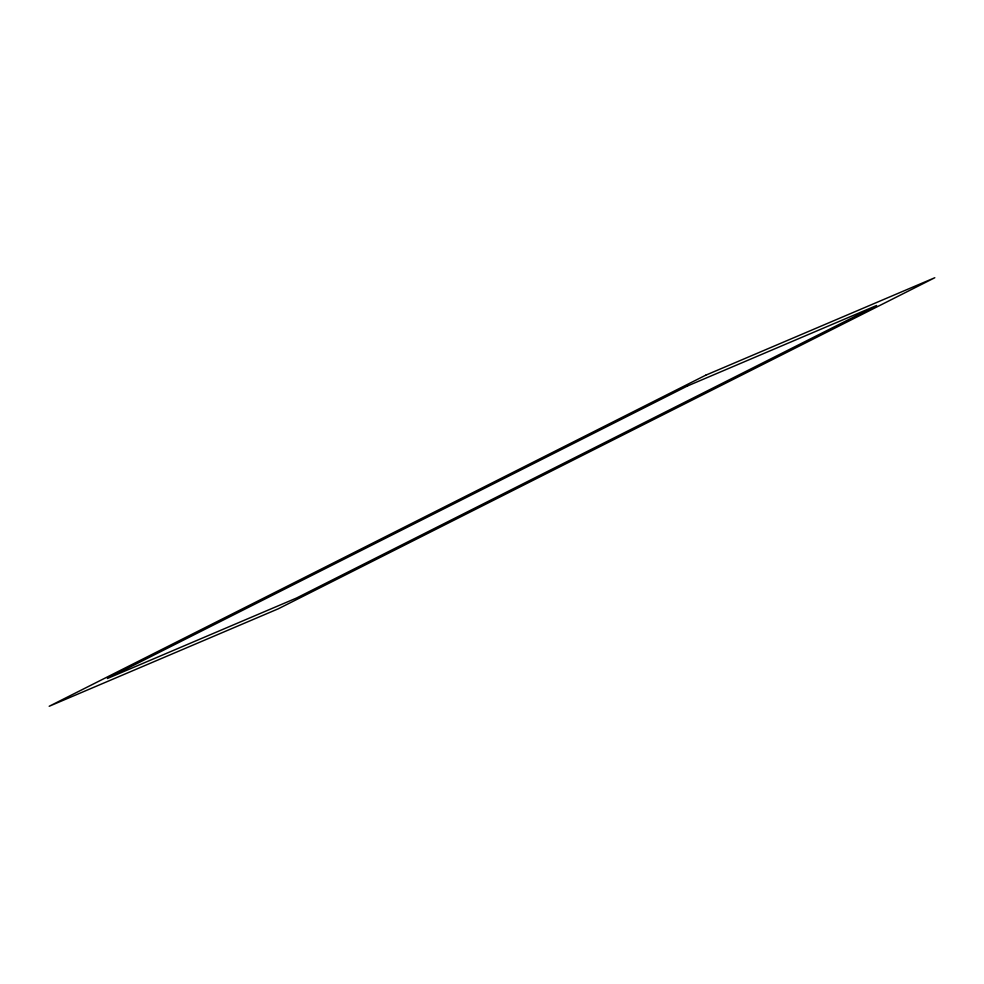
<?xml version="1.0" encoding="UTF-8"?>
<svg xmlns="http://www.w3.org/2000/svg" width="984" height="984" viewBox="0 0 984 984"><rect width="100%" height="100%" fill="white"/><g stroke="black" fill="none" stroke-linecap="round" stroke-linejoin="round"><path stroke-width="1.48" d="M705.688 375.212L49.2 706.266L278.312 608.788L934.8 277.734L705.688 375.212M687.496 385.962L107.379 678.505L296.504 598.038L876.621 305.495L687.496 385.962"/></g></svg>
